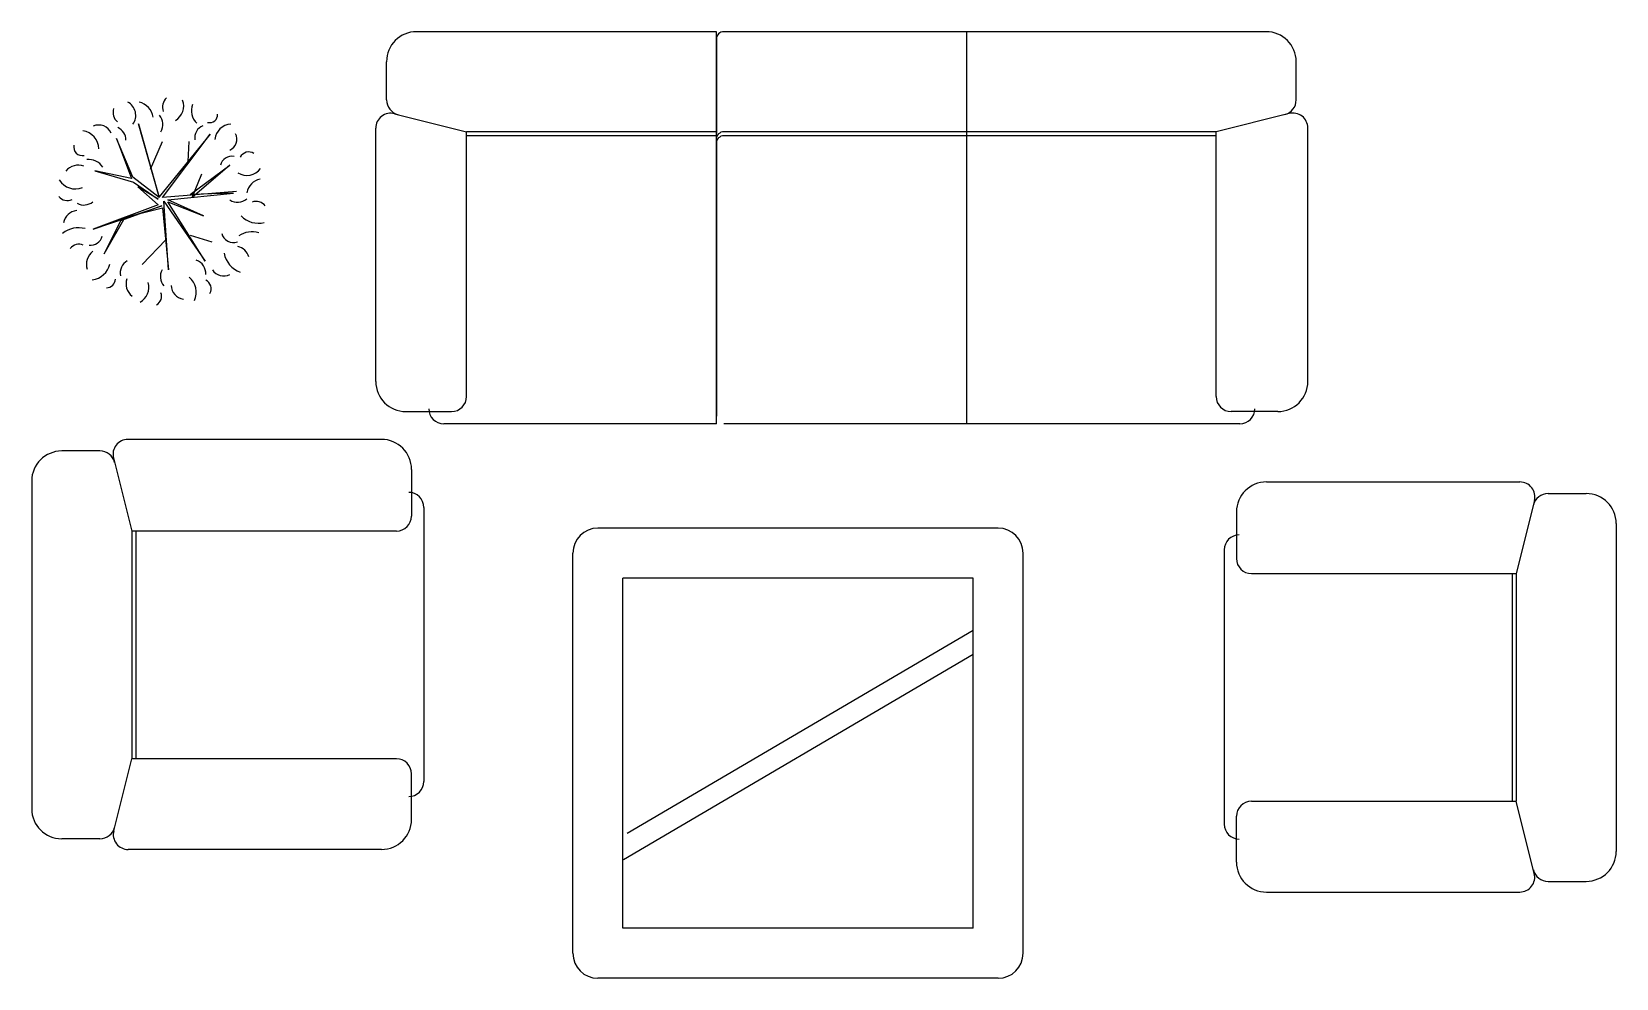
# Model space of a CAD drawing. Header units: millimetres. Extents: x 1 to 3169, y 29 to 1921.
import ezdxf

# ---------------------------------------------------------------- set-up
doc = ezdxf.new("R2010")
doc.units = ezdxf.units.MM
doc.header["$MEASUREMENT"] = 0

# ---------------------------------------------------------------- blocks, each defined once
blk = doc.blocks.new('A$C151D5484')
at = {"color": 18, "true_color": 0x000000}
for p, q in [((1369.5, 1892.5), (769.5, 1892.5)), ((1369, 1877.5), (1369, 1123.6)), ((1369.5, 1108.6), (1369.5, 1892.5)), ((2468.2, 1892.5), (1384, 1892.5)), ((1869.5, 1108.6), (1869.5, 1892.5)), ((709.5, 1762.5), (709.5, 1832.5)), ((2528.2, 1756), (2528.2, 1832.5)), ((709.5, 1756), (709.5, 1762.5)), ((725.3, 1728.6), (869.5, 1692.5)), ((2514.2, 1729), (2368.2, 1692.5)), ((254.6, 1562.3), (213.8, 1708.1)), ((213.8, 1708.1), (254.6, 1560.8)), ((356.6, 1687.9), (254.6, 1562.3)), ((261.5, 1560.8), (356.6, 1687.9)), ((688, 1193.1), (688, 1699.5)), ((869.5, 1163.1), (869.5, 1692.5)), ((1369.5, 1692.5), (869.5, 1692.5)), ((1369.5, 1684.5), (869.5, 1684.5)), ((2368.2, 1692.5), (1384, 1692.5)), ((2368.2, 1684.5), (1384, 1684.5)), ((2368.2, 1163.1), (2368.2, 1692.5)), ((2551.5, 1193.1), (2551.5, 1699.9)), ((202.4, 1601.7), (169.9, 1679.1)), ((169.9, 1679.1), (199.5, 1598.8)), ((237.9, 1617.5), (261.5, 1673.1)), ((312.8, 1632.7), (315.2, 1673.1)), ((316.7, 1566.8), (396, 1625.4)), ((396, 1625.4), (321.1, 1560.8)), ((199.5, 1598.8), (126.1, 1614.5)), ((126.1, 1614.5), (203.9, 1591.9)), ((254.6, 1560.8), (202.4, 1601.7)), ((203.9, 1591.9), (253.2, 1557.9)), ((321.1, 1560.8), (340.3, 1608.6)), ((253.2, 1557.9), (212.3, 1582.5)), ((212.3, 1582.5), (253.2, 1546.1)), ((409.3, 1572.7), (261.5, 1560.8)), ((273.4, 1416.5), (264.5, 1553.5)), ((264.5, 1553.5), (347.2, 1433.8)), ((271.9, 1556.4), (403.4, 1569.7)), ((343.3, 1524.4), (271.9, 1556.4)), ((403.4, 1569.7), (316.7, 1566.8)), ((253.2, 1546.1), (123.1, 1497.8)), ((123.1, 1497.8), (260.1, 1544.6)), ((144.8, 1448.6), (187.2, 1521.4)), ((260.1, 1544.6), (177.3, 1514.1)), ((187.2, 1521.4), (261.5, 1540.2)), ((261.5, 1540.2), (273.4, 1416.5)), ((271.9, 1552), (343.3, 1524.4)), ((347.2, 1433.8), (271.9, 1552)), ((177.3, 1514.1), (144.8, 1448.6)), ((267.9, 1476.6), (221.2, 1427.3)), ((317.2, 1485.5), (360, 1472.6)), ((748, 1133.1), (839.5, 1133.1)), ((2491.5, 1133.1), (2398.2, 1133.1)), ((699.4, 1077.4), (192.6, 1077.4)), ((1369.5, 1108.6), (823.9, 1108.6)), ((2415.6, 1108.6), (1384, 1108.6)), ((136.6, 1054.2), (60, 1054.2)), ((163.5, 1040.2), (200, 894.2)), ((759.4, 1017.4), (759.4, 924.2)), ((0, 994.2), (0, 338.9)), ((2468.8, 992.3), (2975.6, 992.3)), ((3004.7, 955.1), (2968.2, 809.1)), ((3031.7, 969.1), (3108.2, 969.1)), ((783.9, 941.5), (783.9, 393.4)), ((2408.8, 932.3), (2408.8, 839.1)), ((729.4, 894.2), (200, 894.2)), ((200, 894.2), (200, 438.9)), ((208, 894.2), (208, 438.9)), ((1932.2, 900), (1132.2, 900)), ((3168.2, 909.1), (3168.2, 253.8)), ((2384.3, 856.4), (2384.3, 308.3)), ((1082.2, 50), (1082.2, 850)), ((1982.2, 50), (1982.2, 850)), ((1182.2, 100), (1182.2, 800)), ((1882.2, 800), (1182.2, 800)), ((1882.2, 100), (1882.2, 800)), ((2438.8, 809.1), (2968.2, 809.1)), ((2960.2, 809.1), (2960.2, 353.8)), ((2968.2, 809.1), (2968.2, 353.8)), ((1882.2, 695.3), (1190.6, 289.3)), ((1882.2, 647.3), (1183.2, 237)), ((164, 294.7), (200, 438.9)), ((729.4, 438.9), (200, 438.9)), ((759.4, 317.5), (759.4, 408.9)), ((2438.8, 353.8), (2968.2, 353.8)), ((3004.3, 209.6), (2968.2, 353.8)), ((2408.8, 232.4), (2408.8, 323.8)), ((130, 278.9), (60, 278.9)), ((136.6, 278.9), (130, 278.9)), ((699.4, 257.5), (193.1, 257.5)), ((3031.7, 193.8), (3038.2, 193.8)), ((3038.2, 193.8), (3108.2, 193.8)), ((2468.8, 172.4), (2975.2, 172.4)), ((1882.2, 100), (1182.2, 100)), ((1932.2, 0), (1132.2, 0))]:
    blk.add_line(p, q, dxfattribs=at)
for centre, radius, start, end in [((769.5, 1832.5), 60, 90, 180), ((1384, 1877.5), 15, 90, 180), ((2468.2, 1832.5), 60, 0, 90), ((177.5, 1725), 30.6, 324.9745, 61.3792), ((205.1, 1714.3), 38.8, 10.8762, 75.4479), ((288.1, 1741.4), 26.5, 134.2576, 198.5927), ((270.3, 1743.8), 33.6, 300.9482, 20.5784), ((354.9, 1734.8), 35.6, 159.7201, 225.6489), ((739.5, 1756), 30, 180, 255.9638), ((2498.2, 1756), 30, 284.0362, 0), ((187.1, 1731), 24.5, 161.8192, 230.0818), ((232.7, 1706.8), 29.4, 330.5095, 39.292), ((356.2, 1726.1), 15.5, 253.4933, 4.4697), ((718, 1699.5), 30, 75.9638, 180), ((2521.5, 1699.9), 30, 0, 104.0362), ((97.2, 1657.3), 37.3, 1.6328, 82.0268), ((134, 1678.6), 27.3, 23.4753, 113.456), ((162.1, 1676.6), 26.2, 357.1724, 67.2365), ((352.5, 1680.1), 26.5, 112.5723, 188.3335), ((400.1, 1673.2), 34.4, 93.3189, 173.1904), ((385.7, 1677.6), 24.4, 295.4537, 26.6852), ((1384, 1677.5), 15, 90, 180), ((1384, 1669.5), 15, 90, 180), ((101.2, 1661.9), 17.2, 166.5419, 283.4774), ((434, 1633.1), 18.9, 56.8151, 154.0193), ((92.9, 1593.6), 31.9, 69.117, 140.3606), ((113.9, 1603.3), 33.6, 32.8873, 96.7253), ((400.2, 1620.3), 23.4, 78.8066, 167.6391), ((430.1, 1640.4), 35.1, 239.4737, 321.7586), ((87.4, 1616.2), 38, 212.117, 291.7275), ((464, 1564.4), 34.3, 102.306, 169.6849), ((71, 1577), 21.9, 219.7475, 296.0709), ((104.7, 1572.3), 26.4, 238.7877, 311.5977), ((412, 1579.3), 27.9, 235.5248, 310.8327), ((449.1, 1531.3), 22, 35.4093, 112.7101), ((92.8, 1505.2), 29.6, 95.3196, 170.419), ((453.3, 1557.3), 47.8, 223.8117, 284.3077), ((93.9, 1448.7), 51.8, 75.2071, 128.3217), ((403.5, 1495.1), 24.1, 193.8914, 288.9039), ((440.2, 1444.2), 48, 73.4642, 122.7906), ((94.4, 1445), 22.5, 66.7754, 141.288), ((117.4, 1490.2), 24.6, 263.65, 344.6514), ((406.6, 1435.2), 28.2, 14.1004, 78.465), ((143.4, 1427), 33.9, 128.6962, 196.2415), ((116.6, 1437.1), 40.7, 276.5487, 346.8911), ((204.2, 1410.8), 27.1, 118.8072, 193.9199), ((320.2, 1409.1), 27.9, 356.0282, 71.3698), ((433.5, 1458.5), 49.5, 190.3005, 250.4476), ((149.8, 1398.4), 17.7, 269.2557, 357.6287), ((220.2, 1388.5), 31.6, 161.3712, 231.7535), ((284.5, 1402.5), 27.3, 148.8748, 221.2135), ((290.4, 1371.7), 38.6, 334.7353, 50.5781), ((340.3, 1378.7), 18.7, 329.9815, 65.6676), ((383.9, 1431.1), 26.9, 212.5817, 297.18), ((200, 1381.3), 34.2, 299.1952, 16.7189), ((240.9, 1363.2), 18.8, 298.1981, 22.1918), ((306.7, 1385.5), 27.7, 180.2529, 263.5221), ((748, 1193.1), 60, 180, 270), ((2491.5, 1193.1), 60, 270, 0), ((839.5, 1163.1), 30, 270, 0), ((2398.2, 1163.1), 30, 180, 270), ((823.9, 1138.6), 30, 180, 270), ((2415.6, 1138.6), 30, 270, 0), ((192.6, 1047.4), 30, 90, 194.0362), ((699.4, 1017.4), 60, 0, 90), ((60, 994.2), 60, 90, 180), ((136.6, 1024.2), 30, 14.0362, 90), ((2468.8, 932.3), 60, 90, 180), ((2975.6, 962.3), 30, 345.9638, 90), ((753.9, 941.5), 30, 0, 90), ((3031.7, 939.1), 30, 90, 165.9638), ((3108.2, 909.1), 60, 0, 90), ((729.4, 924.2), 30, 270, 0), ((1132.2, 850), 50, 90, 180), ((1932.2, 850), 50, 0, 90), ((2414.3, 856.4), 30, 90, 180), ((2438.8, 839.1), 30, 180, 270), ((729.4, 408.9), 30, 0, 90), ((753.9, 393.4), 30, 270, 0), ((2438.8, 323.8), 30, 90, 180), ((60, 338.9), 60, 180, 270), ((699.4, 317.5), 60, 270, 0), ((136.6, 308.9), 30, 270, 345.9638), ((193.1, 287.5), 30, 165.9638, 270), ((2414.3, 308.3), 30, 180, 270), ((3108.2, 253.8), 60, 270, 0), ((2468.8, 232.4), 60, 180, 270), ((2975.2, 202.4), 30, 270, 14.0362), ((3031.7, 223.8), 30, 194.0362, 270), ((1132.2, 50), 50, 180, 270), ((1932.2, 50), 50, 270, 0)]:
    blk.add_arc(centre, radius, start, end, dxfattribs=at)

msp = doc.modelspace()

# ---------------------------------------------------------------- block references
msp.add_blockref('A$C151D5484', (0.6, 28.8))

doc.saveas('drawing.dxf')
